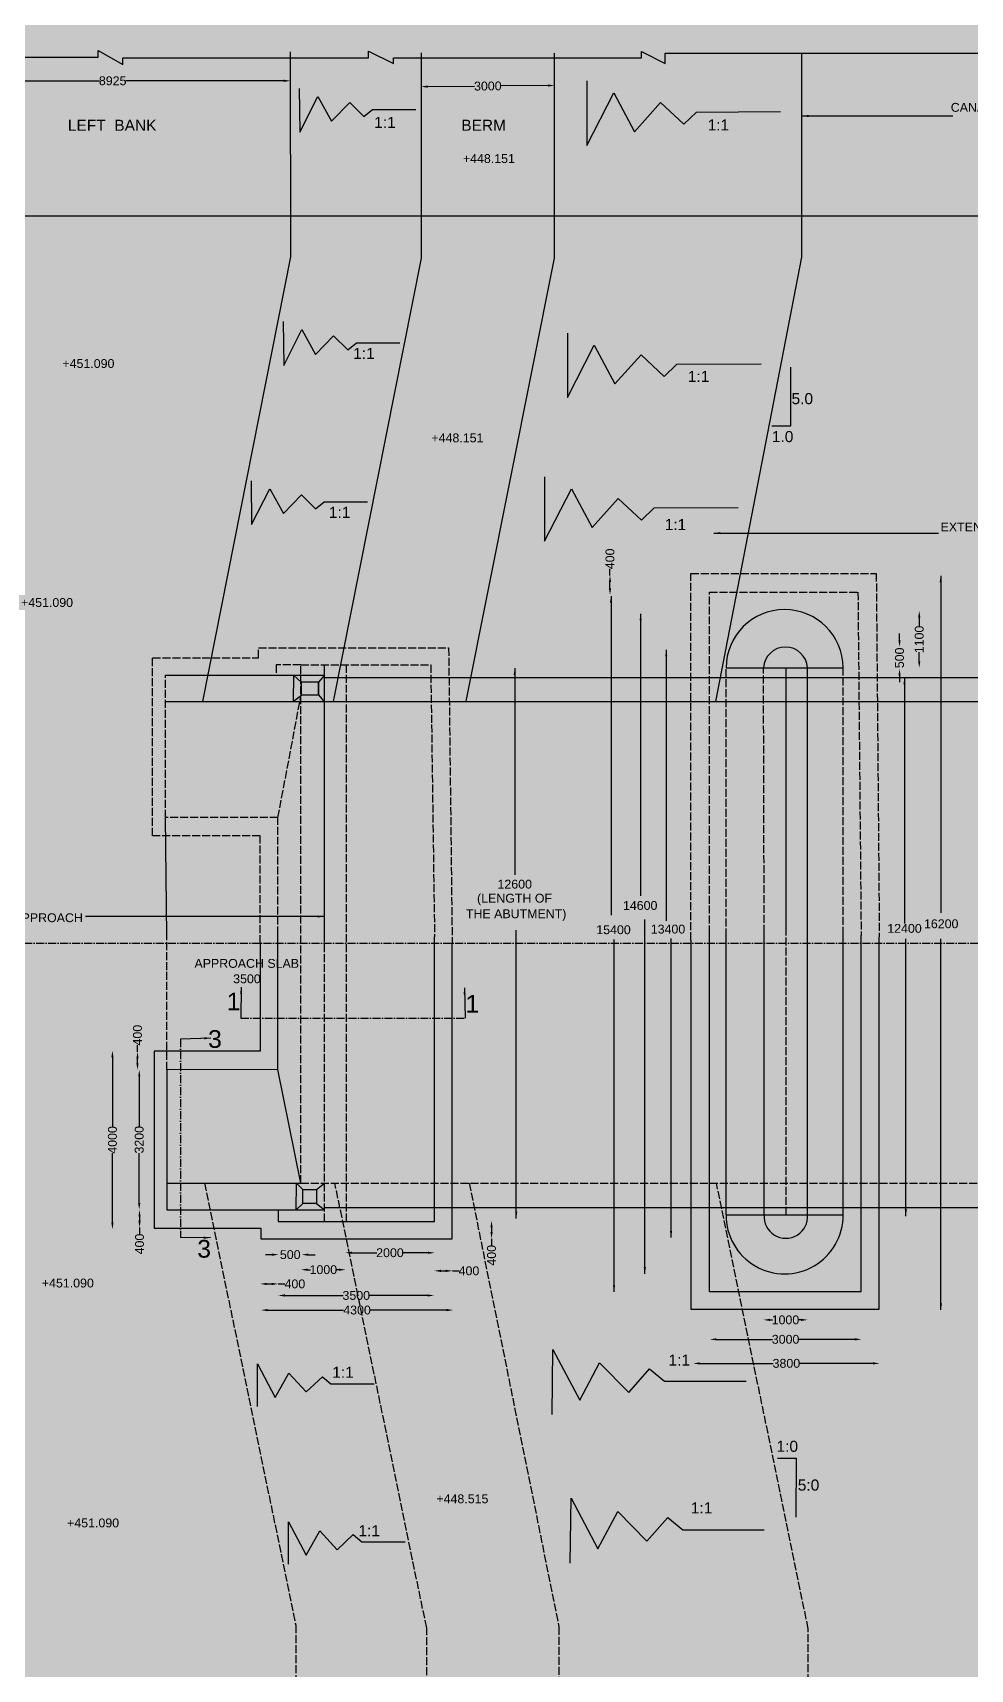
# Model space of a CAD drawing. Header units: millimetres. Extents: x 5124 to 107255, y 2311 to 94108.
# Drawn here: x 27720 to 48868, y 33227 to 70136 of the extents above; entities that cross this region are included whole.
import ezdxf

# ---------------------------------------------------------------- set-up
doc = ezdxf.new("R2010")
doc.units = ezdxf.units.MM
doc.header["$MEASUREMENT"] = 0
doc.linetypes.add('ACAD_ISO02W100', pattern=[15, 12, -3])
doc.linetypes.add('ACAD_ISO10W100', pattern=[18, 12, -3, 0, -3])
for name, color, linetype in [('DIMENSION', 7, 'Continuous'), ('DRAWING', 7, 'Continuous'), ('TEXT', 7, 'Continuous')]:
    doc.layers.add(name, color=color, linetype=linetype)
doc.styles.get("Standard").update_dxf_attribs({"font": 'arial.ttf'})
doc.dimstyles.get("Standard").update_dxf_attribs({"dimtxt": 200, "dimasz": 150, "dimexe": 0.18, "dimexo": 0.0625, "dimgap": 0.09, "dimtad": 0, "dimdec": 0, "dimzin": 0, "dimdsep": 46, "dimtxsty": 'Standard', "dimcen": 0.09, "dimse1": 1, "dimse2": 1, "dimadec": 0, "dimazin": 0, "dimtfac": 1, "dimtdec": 0, "dimtofl": 0, "dimtmove": 0, "dimatfit": 3, "dimfxl": 1, "dimtolj": 1, "dimtzin": 0, "dimarcsym": 0})
pattern_1 = [(50, (0, 0), (179.31505, -15.68803), [18.75, -206.25]), (355, (0, 0), (-34.68783, 188.04803), [15, -165]), (100.4514, (14.94, -1.3), (144.62735, 172.3599), [15.93505, -175.28553]), (46.1842, (0, 50), (266.81026, -41.37975), [28.125, -309.375]), (96.6356, (22.23, 46.55), (233.6657, 243.5295), [23.9026, -262.9282]), (351.1842, (0, 50), (233.6655, 243.5297), [22.5, -247.5]), (21, (25, 37.5), (149.22676, -100.65472), [18.75, -206.25]), (326, (25, 37.5), (60.82883, 181.2875), [15, -165]), (71.4514, (37.44, 29.11), (210.05566, 80.63262), [15.93505, -175.28553]), (37.5, (0, 0), (3.039964, 83.223463), [0, -163, 0, -167.5, 0, -165.625]), (7.5, (0, 0), (65.76738, 98.60293), [0, -95.5, 0, -159.25, 0, -63.125]), (327.5, (-55.75, 0), (133.45561, -5.63872), [0, -62.5, 0, -195, 0, -258.75]), (317.5, (-80.75, 0), (145.79654, 25.02625), [0, -81.25, 0, -129.5, 0, -183.75])]

# ---------------------------------------------------------------- blocks, each defined once
blk = doc.blocks.new('*D38')
at = {"layer": 'Defpoints', "color": 0, "transparency": 16777216}
for p in [(25512, 69143), (33533, 69143), (33533, 69051)]:
    blk.add_point(p, dxfattribs=at)
at = {"layer": 'DIMENSION', "color": 0, "lineweight": -2, "transparency": 16777216}
for p, q in [((25662, 69051), (29223, 69051)), ((33383, 69051), (29822, 69051))]:
    blk.add_line(p, q, dxfattribs=at)
at = {"layer": 'DIMENSION', "color": 0, "transparency": 16777216}
for points in [[(25662, 69076), (25662, 69026), (25512, 69051)], [(33383, 69076), (33383, 69026), (33533, 69051)]]:
    blk.add_solid(points, dxfattribs=at)
at = {"layer": 'DIMENSION', "color": 0, "transparency": 16777216, "insert": (29523, 69051), "char_height": 200, "attachment_point": 5, "rotation": 0.0003}
blk.add_mtext('\\A1;8925', dxfattribs=at)
blk = doc.blocks.new('*D39')
at = {"layer": 'Defpoints', "color": 0, "transparency": 16777216}
for p in [(36481, 68957), (39488, 68983), (39489, 68946)]:
    blk.add_point(p, dxfattribs=at)
at = {"layer": 'DIMENSION', "color": 0, "lineweight": -2, "transparency": 16777216}
for p, q in [((36631, 68921), (37687, 68930)), ((39339, 68945), (38283, 68935))]:
    blk.add_line(p, q, dxfattribs=at)
at = {"layer": 'DIMENSION', "color": 0, "transparency": 16777216}
for points in [[(36631, 68946), (36631, 68896), (36481, 68920)], [(39339, 68970), (39339, 68920), (39489, 68946)]]:
    blk.add_solid(points, dxfattribs=at)
at = {"layer": 'DIMENSION', "color": 0, "transparency": 16777216, "insert": (37985, 68933), "char_height": 200, "attachment_point": 5, "rotation": 0.5014}
blk.add_mtext('\\A1;3000', dxfattribs=at)
blk = doc.blocks.new('*D42')
at = {"layer": 'Defpoints', "color": 0, "transparency": 16777216}
for p in [(33267, 42542), (33788, 42577), (33788, 42542)]:
    blk.add_point(p, dxfattribs=at)
at = {"layer": 'DIMENSION', "color": 0, "lineweight": -2, "transparency": 16777216}
for p, q in [((33117, 42577), (32967, 42577)), ((33938, 42577), (34088, 42577))]:
    blk.add_line(p, q, dxfattribs=at)
at = {"layer": 'DIMENSION', "color": 0, "transparency": 16777216}
for points in [[(33117, 42602), (33117, 42552), (33267, 42577)], [(33938, 42602), (33938, 42552), (33788, 42577)]]:
    blk.add_solid(points, dxfattribs=at)
at = {"layer": 'DIMENSION', "color": 0, "transparency": 16777216, "insert": (33528, 42577), "char_height": 200, "attachment_point": 5}
blk.add_mtext('\\A1;500', dxfattribs=at)
blk = doc.blocks.new('*D43')
at = {"layer": 'Defpoints', "color": 0, "transparency": 16777216}
for p in [(33771, 42178), (34779, 42238), (34779, 42178)]:
    blk.add_point(p, dxfattribs=at)
at = {"layer": 'DIMENSION', "color": 0, "lineweight": -2, "transparency": 16777216}
for p, q in [((33921, 42238), (33986, 42238)), ((34629, 42238), (34564, 42238))]:
    blk.add_line(p, q, dxfattribs=at)
at = {"layer": 'DIMENSION', "color": 0, "transparency": 16777216}
for points in [[(33921, 42263), (33921, 42213), (33771, 42238)], [(34629, 42263), (34629, 42213), (34779, 42238)]]:
    blk.add_solid(points, dxfattribs=at)
at = {"layer": 'DIMENSION', "color": 0, "transparency": 16777216, "insert": (34275, 42238), "char_height": 200, "attachment_point": 5}
blk.add_mtext('\\A1;1000', dxfattribs=at)
blk = doc.blocks.new('*D44')
at = {"layer": 'Defpoints', "color": 0, "transparency": 16777216}
for p in [(32850, 41891), (33258, 41917), (33258, 41891)]:
    blk.add_point(p, dxfattribs=at)
at = {"layer": 'DIMENSION', "color": 0, "lineweight": -2, "transparency": 16777216}
for p, q in [((33000, 41917), (33108, 41917)), ((33258, 41917), (33408, 41917))]:
    blk.add_line(p, q, dxfattribs=at)
at = {"layer": 'DIMENSION', "color": 0, "transparency": 16777216}
for points in [[(33000, 41942), (33000, 41892), (32850, 41917)], [(33108, 41942), (33108, 41892), (33258, 41917)]]:
    blk.add_solid(points, dxfattribs=at)
at = {"layer": 'DIMENSION', "color": 0, "transparency": 16777216, "insert": (33633, 41917), "char_height": 200, "attachment_point": 5}
blk.add_mtext('\\A1;400', dxfattribs=at)
blk = doc.blocks.new('*D45')
at = {"layer": 'Defpoints', "color": 0, "transparency": 16777216}
for p in [(34770, 42542), (36786, 42620), (36786, 42542)]:
    blk.add_point(p, dxfattribs=at)
at = {"layer": 'DIMENSION', "color": 0, "lineweight": -2, "transparency": 16777216}
for p, q in [((34920, 42620), (35478, 42620)), ((36636, 42620), (36078, 42620))]:
    blk.add_line(p, q, dxfattribs=at)
at = {"layer": 'DIMENSION', "color": 0, "transparency": 16777216}
for points in [[(34920, 42645), (34920, 42595), (34770, 42620)], [(36636, 42645), (36636, 42595), (36786, 42620)]]:
    blk.add_solid(points, dxfattribs=at)
at = {"layer": 'DIMENSION', "color": 0, "transparency": 16777216, "insert": (35778, 42620), "char_height": 200, "attachment_point": 5}
blk.add_mtext('\\A1;2000', dxfattribs=at)
blk = doc.blocks.new('*D46')
at = {"layer": 'Defpoints', "color": 0, "transparency": 16777216}
for p in [(33258, 41605), (36777, 41657), (36777, 41605)]:
    blk.add_point(p, dxfattribs=at)
at = {"layer": 'DIMENSION', "color": 0, "lineweight": -2, "transparency": 16777216}
for p, q in [((33408, 41657), (34720, 41657)), ((36627, 41657), (35316, 41657))]:
    blk.add_line(p, q, dxfattribs=at)
at = {"layer": 'DIMENSION', "color": 0, "transparency": 16777216}
for points in [[(33408, 41682), (33408, 41632), (33258, 41657)], [(36627, 41682), (36627, 41632), (36777, 41657)]]:
    blk.add_solid(points, dxfattribs=at)
at = {"layer": 'DIMENSION', "color": 0, "transparency": 16777216, "insert": (35018, 41657), "char_height": 200, "attachment_point": 5}
blk.add_mtext('\\A1;3500', dxfattribs=at)
blk = doc.blocks.new('*D47')
at = {"layer": 'Defpoints', "color": 0, "transparency": 16777216}
for p in [(32867, 41258), (37203, 41327), (37203, 41258)]:
    blk.add_point(p, dxfattribs=at)
at = {"layer": 'DIMENSION', "color": 0, "lineweight": -2, "transparency": 16777216}
for p, q in [((33017, 41327), (34733, 41327)), ((37053, 41327), (35338, 41327))]:
    blk.add_line(p, q, dxfattribs=at)
at = {"layer": 'DIMENSION', "color": 0, "transparency": 16777216}
for points in [[(33017, 41352), (33017, 41302), (32867, 41327)], [(37053, 41352), (37053, 41302), (37203, 41327)]]:
    blk.add_solid(points, dxfattribs=at)
at = {"layer": 'DIMENSION', "color": 0, "transparency": 16777216, "insert": (35035, 41327), "char_height": 200, "attachment_point": 5}
blk.add_mtext('\\A1;4300', dxfattribs=at)
blk = doc.blocks.new('*D48')
at = {"layer": 'Defpoints', "color": 0, "transparency": 16777216}
for p in [(36777, 42160), (37186, 42212), (37186, 42160)]:
    blk.add_point(p, dxfattribs=at)
at = {"layer": 'DIMENSION', "color": 0, "lineweight": -2, "transparency": 16777216}
for p, q in [((36927, 42212), (37036, 42212)), ((37186, 42212), (37336, 42212))]:
    blk.add_line(p, q, dxfattribs=at)
at = {"layer": 'DIMENSION', "color": 0, "transparency": 16777216}
for points in [[(36927, 42237), (36927, 42187), (36777, 42212)], [(37036, 42237), (37036, 42187), (37186, 42212)]]:
    blk.add_solid(points, dxfattribs=at)
at = {"layer": 'DIMENSION', "color": 0, "transparency": 16777216, "insert": (37560, 42212), "char_height": 200, "attachment_point": 5}
blk.add_mtext('\\A1;400', dxfattribs=at)
blk = doc.blocks.new('*D49')
at = {"layer": 'Defpoints', "color": 0, "transparency": 16777216}
for p in [(38017, 43342), (38017, 42938), (38069, 42938)]:
    blk.add_point(p, dxfattribs=at)
at = {"layer": 'DIMENSION', "color": 0, "lineweight": -2, "transparency": 16777216}
for p, q in [((38069, 43192), (38069, 43088)), ((38069, 42938), (38069, 42788))]:
    blk.add_line(p, q, dxfattribs=at)
at = {"layer": 'DIMENSION', "color": 0, "transparency": 16777216}
for points in [[(38044, 43192), (38094, 43192), (38069, 43342)], [(38044, 43088), (38094, 43088), (38069, 42938)]]:
    blk.add_solid(points, dxfattribs=at)
at = {"layer": 'DIMENSION', "color": 0, "transparency": 16777216, "insert": (38069, 42563), "char_height": 200, "attachment_point": 5, "rotation": 90}
blk.add_mtext('\\A1;400', dxfattribs=at)
blk = doc.blocks.new('*D50')
at = {"layer": 'Defpoints', "color": 0, "transparency": 16777216}
for p in [(30169, 43591), (30129, 43192), (30169, 43192)]:
    blk.add_point(p, dxfattribs=at)
at = {"layer": 'DIMENSION', "color": 0, "lineweight": -2, "transparency": 16777216}
for p, q in [((30129, 43441), (30129, 43342)), ((30129, 43192), (30129, 43042))]:
    blk.add_line(p, q, dxfattribs=at)
at = {"layer": 'DIMENSION', "color": 0, "transparency": 16777216}
for points in [[(30104, 43441), (30154, 43441), (30129, 43591)], [(30104, 43342), (30154, 43342), (30129, 43192)]]:
    blk.add_solid(points, dxfattribs=at)
at = {"layer": 'DIMENSION', "color": 0, "transparency": 16777216, "insert": (30129, 42817), "char_height": 200, "attachment_point": 5, "rotation": 90}
blk.add_mtext('\\A1;400', dxfattribs=at)
blk = doc.blocks.new('*D51')
at = {"layer": 'Defpoints', "color": 0, "transparency": 16777216}
for p in [(30122, 46746), (30129, 46746), (30129, 43591)]:
    blk.add_point(p, dxfattribs=at)
at = {"layer": 'DIMENSION', "color": 0, "lineweight": -2, "transparency": 16777216}
for p, q in [((30122, 46596), (30122, 45467)), ((30122, 43741), (30122, 44870))]:
    blk.add_line(p, q, dxfattribs=at)
at = {"layer": 'DIMENSION', "color": 0, "transparency": 16777216}
for points in [[(30097, 46596), (30147, 46596), (30122, 46746)], [(30097, 43741), (30147, 43741), (30122, 43591)]]:
    blk.add_solid(points, dxfattribs=at)
at = {"layer": 'DIMENSION', "color": 0, "transparency": 16777216, "insert": (30122, 45169), "char_height": 200, "attachment_point": 5, "rotation": 90}
blk.add_mtext('\\A1;3200', dxfattribs=at)
blk = doc.blocks.new('*D52')
at = {"layer": 'Defpoints', "color": 0, "transparency": 16777216}
for p in [(30083, 47153), (30122, 47153), (30122, 46746)]:
    blk.add_point(p, dxfattribs=at)
at = {"layer": 'DIMENSION', "color": 0, "lineweight": -2, "transparency": 16777216}
for p, q in [((30083, 47153), (30083, 47303)), ((30083, 46896), (30083, 47003))]:
    blk.add_line(p, q, dxfattribs=at)
at = {"layer": 'DIMENSION', "color": 0, "transparency": 16777216}
for points in [[(30058, 47003), (30108, 47003), (30083, 47153)], [(30058, 46896), (30108, 46896), (30083, 46746)]]:
    blk.add_solid(points, dxfattribs=at)
at = {"layer": 'DIMENSION', "color": 0, "transparency": 16777216, "insert": (30083, 47528), "char_height": 200, "attachment_point": 5, "rotation": 90}
blk.add_mtext('\\A1;400', dxfattribs=at)
blk = doc.blocks.new('*D53')
at = {"layer": 'Defpoints', "color": 0, "transparency": 16777216}
for p in [(29518, 47179), (29636, 47179), (29636, 43151)]:
    blk.add_point(p, dxfattribs=at)
at = {"layer": 'DIMENSION', "color": 0, "lineweight": -2, "transparency": 16777216}
for p, q in [((29518, 47029), (29518, 45468)), ((29518, 43301), (29518, 44863))]:
    blk.add_line(p, q, dxfattribs=at)
at = {"layer": 'DIMENSION', "color": 0, "transparency": 16777216}
for points in [[(29493, 47029), (29543, 47029), (29518, 47179)], [(29493, 43301), (29543, 43301), (29518, 43151)]]:
    blk.add_solid(points, dxfattribs=at)
at = {"layer": 'DIMENSION', "color": 0, "transparency": 16777216, "insert": (29518, 45165), "char_height": 200, "attachment_point": 5, "rotation": 90}
blk.add_mtext('\\A1;4000', dxfattribs=at)
blk = doc.blocks.new('*D54')
at = {"layer": 'Defpoints', "color": 0, "transparency": 16777216}
for p in [(44198, 41092), (45200, 41106), (45200, 41092)]:
    blk.add_point(p, dxfattribs=at)
at = {"layer": 'DIMENSION', "color": 0, "lineweight": -2, "transparency": 16777216}
for p, q in [((44348, 41106), (44410, 41106)), ((45050, 41106), (44988, 41106))]:
    blk.add_line(p, q, dxfattribs=at)
at = {"layer": 'DIMENSION', "color": 0, "transparency": 16777216}
for points in [[(44348, 41131), (44348, 41081), (44198, 41106)], [(45050, 41131), (45050, 41081), (45200, 41106)]]:
    blk.add_solid(points, dxfattribs=at)
at = {"layer": 'DIMENSION', "color": 0, "transparency": 16777216, "insert": (44699, 41106), "char_height": 200, "attachment_point": 5}
blk.add_mtext('\\A1;1000', dxfattribs=at)
blk = doc.blocks.new('*D55')
at = {"layer": 'Defpoints', "color": 0, "transparency": 16777216}
for p in [(42993, 40695), (46412, 40695), (46412, 40667)]:
    blk.add_point(p, dxfattribs=at)
at = {"layer": 'DIMENSION', "color": 0, "lineweight": -2, "transparency": 16777216}
for p, q in [((43143, 40667), (44404, 40667)), ((46262, 40667), (45001, 40667))]:
    blk.add_line(p, q, dxfattribs=at)
at = {"layer": 'DIMENSION', "color": 0, "transparency": 16777216}
for points in [[(43143, 40692), (43143, 40642), (42993, 40667)], [(46262, 40692), (46262, 40642), (46412, 40667)]]:
    blk.add_solid(points, dxfattribs=at)
at = {"layer": 'DIMENSION', "color": 0, "transparency": 16777216, "insert": (44702, 40667), "char_height": 200, "attachment_point": 5}
blk.add_mtext('\\A1;3000', dxfattribs=at)
blk = doc.blocks.new('*D56')
at = {"layer": 'Defpoints', "color": 0, "transparency": 16777216}
for p in [(42617, 40236), (46823, 40236), (46823, 40125)]:
    blk.add_point(p, dxfattribs=at)
at = {"layer": 'DIMENSION', "color": 0, "lineweight": -2, "transparency": 16777216}
for p, q in [((42767, 40125), (44422, 40125)), ((46673, 40125), (45018, 40125))]:
    blk.add_line(p, q, dxfattribs=at)
at = {"layer": 'DIMENSION', "color": 0, "transparency": 16777216}
for points in [[(42767, 40150), (42767, 40100), (42617, 40125)], [(46673, 40150), (46673, 40100), (46823, 40125)]]:
    blk.add_solid(points, dxfattribs=at)
at = {"layer": 'DIMENSION', "color": 0, "transparency": 16777216, "insert": (44720, 40125), "char_height": 200, "attachment_point": 5}
blk.add_mtext('\\A1;3800', dxfattribs=at)
blk = doc.blocks.new('*D57')
at = {"layer": 'Defpoints', "color": 0, "transparency": 16777216}
for p in [(47223, 56283), (47272, 56283), (47223, 55790)]:
    blk.add_point(p, dxfattribs=at)
at = {"layer": 'DIMENSION', "color": 0, "lineweight": -2, "transparency": 16777216}
for p, q in [((47272, 56433), (47272, 56583)), ((47272, 55640), (47272, 55490))]:
    blk.add_line(p, q, dxfattribs=at)
at = {"layer": 'DIMENSION', "color": 0, "transparency": 16777216}
for points in [[(47247, 56433), (47297, 56433), (47272, 56283)], [(47247, 55640), (47297, 55640), (47272, 55790)]]:
    blk.add_solid(points, dxfattribs=at)
at = {"layer": 'DIMENSION', "color": 0, "transparency": 16777216, "insert": (47272, 56037), "char_height": 200, "attachment_point": 5, "rotation": 90}
blk.add_mtext('\\A1;500', dxfattribs=at)
blk = doc.blocks.new('*D58')
at = {"layer": 'Defpoints', "color": 0, "transparency": 16777216}
for p in [(47717, 57096), (47717, 57096), (47717, 55809)]:
    blk.add_point(p, dxfattribs=at)
at = {"layer": 'DIMENSION', "color": 0, "lineweight": -2, "transparency": 16777216}
for p, q in [((47717, 56946), (47717, 56741)), ((47717, 55959), (47717, 56164))]:
    blk.add_line(p, q, dxfattribs=at)
at = {"layer": 'DIMENSION', "color": 0, "transparency": 16777216}
for points in [[(47692, 56946), (47742, 56946), (47717, 57096)], [(47692, 55959), (47742, 55959), (47717, 55809)]]:
    blk.add_solid(points, dxfattribs=at)
at = {"layer": 'DIMENSION', "color": 0, "transparency": 16777216, "insert": (47717, 56452), "char_height": 200, "attachment_point": 5, "rotation": 90}
blk.add_mtext('\\A1;1100', dxfattribs=at)
blk = doc.blocks.new('*D130')
at = {"color": 0, "lineweight": -2, "transparency": 16777216}
for p, q in [((40741, 57896), (40741, 58046)), ((40741, 57604), (40741, 57746))]:
    blk.add_line(p, q, dxfattribs=at)
at = {"color": 0, "transparency": 16777216}
for points in [[(40716, 57746), (40766, 57746), (40741, 57896)], [(40716, 57604), (40766, 57604), (40741, 57454)]]:
    blk.add_solid(points, dxfattribs=at)
at = {"layer": 'Defpoints', "color": 0, "transparency": 16777216}
for p in [(40741, 57896), (40785, 57896), (40770, 57454)]:
    blk.add_point(p, dxfattribs=at)
at = {"color": 0, "transparency": 16777216, "insert": (40741, 58270), "char_height": 200, "attachment_point": 5, "rotation": 90}
blk.add_mtext('\\A1;400', dxfattribs=at)

msp = doc.modelspace()

# ---------------------------------------------------------------- hatches: boundary and pattern name
at = {"layer": 'DRAWING'}
h = msp.add_hatch(dxfattribs=at)
h.set_pattern_fill('AR-CONC', color=256, scale=25)
h.set_pattern_definition([(50, (0, 0), (179.31505, -15.68803), [18.75, -206.25]), (355, (0, 0), (-34.68783, 188.04803), [15, -165]), (100.45144, (14.94, -1.3), (144.62721, 172.36), [15.93505, -175.28553]), (46.1842, (0, 50), (266.81033, -41.37982), [28.125, -309.375]), (96.63564, (22.23, 46.55), (233.6655, 243.52965), [23.9026, -262.92844]), (351.18416, (0, 50), (233.6655, 243.52965), [22.5, -247.5]), (21, (25, 37.5), (149.22676, -100.65472), [18.75, -206.25]), (326, (25, 37.5), (60.82883, 181.2875), [15, -165]), (71.45144, (37.44, 29.11), (210.0556, 80.63279), [15.93505, -175.28553]), (37.5, (0, 0), (3.039964, 83.223463), [0, -163, 0, -167.5, 0, -165.625]), (7.5, (0, 0), (65.767384, 98.60293), [0, -95.5, 0, -159.25, 0, -63.125]), (327.5, (-55.75, 0), (133.45561, -5.638718), [0, -62.5, 0, -195, 0, -258.75]), (317.5, (-80.75, 0), (145.79654, 25.02625), [0, -81.25, 0, -129.5, 0, -183.75])])
h.paths.add_polyline_path([(107011.7, 94107.7), (5124.3, 93837.3), (5367.1, 2311.4), (107254.5, 2581.7)])
h.paths.add_polyline_path([(21019.7, 22610), (21019.7, 20785.6), (21759, 20785.6), (21754.4, 20385.8), (22844.3, 17308.5), (21218.5, 17308.5), (21150.4, 17475.9), (21045.7, 17188.3), (20982.9, 17334.7), (19394.6, 17334.7), (20192.7, 20385.8), (20192.7, 21541.3), (14148.7, 21541.3), (14148.7, 21735.7), (14148.7, 22876.4), (19701.7, 22876.4), (19701.7, 24439.3), (20009.6, 24648), (20603.6, 24648), (20906, 24450.3), (20894.6, 22876.4), (20916.1, 21735.7), (20916.1, 20785.6), (21019.7, 20785.6), (21019.7, 24380.7), (21605.5, 24380.7), (21605.5, 24303.4), (26837.7, 24303.4), (26837.7, 22610)], flags=16)
h.paths.add_polyline_path([(21150.4, 17339.9), (21218.5, 17172.6), (22892.5, 17172.6), (23870.9, 14409.9), (24480.7, 14409.9), (24480.7, 13462), (18091.7, 13462), (18091.7, 14409.9), (18629.7, 14409.9), (19359.1, 17198.7), (20982.9, 17198.7), (21045.7, 17052.3)], flags=16)
h.paths.add_polyline_path([(75557.4, 27218.3), (75557.4, 35101.3), (86582.6, 35101.3), (86582.6, 27218.3)], flags=16)
h.paths.add_polyline_path([(42496.5, 74827.2), (42496.5, 75414.7), (42899.6, 75414.7), (42899.6, 76021.1), (43288.5, 76021.1), (43304.2, 76172.2), (43063.8, 76136), (37404.1, 81735.8), (35466.9, 81732.8), (36670.5, 79205.6), (37067.4, 79205.6), (37067.4, 78578.9), (32761.7, 78578.9), (30377.2, 78586.1), (30377.2, 79205.6), (30647.4, 79205.6), (30647.4, 84591.2), (24549.7, 84591.2), (24505.5, 84513.4), (24442.1, 84591.2), (23327.3, 84591.2), (23283.1, 84513.4), (23219.7, 84591.2), (30647.4, 84591.2), (30647.4, 84675.1), (30647.4, 85571.6), (33531.9, 85571.6), (33531.9, 85774.9), (33701.5, 85876.6), (34000, 85869.8), (34149.2, 85774.9), (34150.6, 85660.3), (34468.3, 85660.3), (34468.3, 85609.8), (36237.7, 85609.8), (36237.7, 85650.1), (36422.7, 85650.1), (36422.7, 85609.8), (38240.7, 85609.8), (38240.7, 85650.1), (38425.7, 85650.1), (38425.7, 85609.8), (40211.1, 85609.8), (40211.1, 85650.1), (40396.1, 85650.1), (40396.1, 85609.8), (42214.8, 85609.8), (42214.8, 85650.1), (42399.8, 85650.1), (42399.8, 85609.8), (44242.9, 85609.8), (44242.9, 85636.7), (44852.9, 85636.7), (44852.9, 85609.8), (46606.5, 85609.8), (46606.5, 85650.1), (46791.5, 85650.1), (46791.5, 85609.8), (48612.2, 85609.8), (48612.2, 85650.1), (48797.2, 85650.1), (48797.2, 85609.8), (50612.5, 85609.8), (50612.5, 85650.1), (50797.5, 85650.1), (50797.5, 85609.8), (52623.1, 85609.8), (52623.1, 85650.1), (52808.1, 85650.1), (52808.1, 85609.8), (54668, 85609.8), (54668, 85636.7), (55278, 85636.7), (55278, 85609.8), (57059.2, 85609.8), (57059.2, 85650.1), (57244.2, 85650.1), (57244.2, 85609.8), (59064.4, 85609.8), (59064.4, 85650.1), (59249.4, 85650.1), (59249.4, 85609.8), (61066.1, 85609.8), (61066.1, 85650.1), (61251.1, 85650.1), (61251.1, 85609.8), (63074.8, 85609.8), (63074.8, 85650.1), (63259.8, 85650.1), (63259.8, 85609.8), (65106.9, 85609.8), (65106.9, 85636.7), (65434.4, 85636.7), (65434.4, 85678.8), (65598.7, 85840.4), (65872.9, 85840.4), (66045.2, 85735), (66045.2, 85597.8), (68949.3, 85597.8), (68949.3, 84675.1), (68949.3, 79205.6), (69219.5, 79205.6), (69219.5, 78586.1), (66834.9, 78586.1), (66834.9, 78578.9), (62529.2, 78578.9), (62529.2, 79205.6), (62926.2, 79205.6), (64153.3, 81782.2), (62122.6, 81782.2), (56545, 76172.2), (56280.2, 76172.2), (56297.1, 76021.1), (56704, 76021.1), (56704, 75414.7), (57102.4, 75414.7), (57102.4, 74827.2), (52923.6, 74827.2), (52923.6, 75414.7), (53326.8, 75414.7), (53326.8, 76021.1), (53715.6, 76021.1), (53731.4, 76172.2), (45853.1, 76172.2), (45869.9, 76021.1), (46276.8, 76021.1), (46276.8, 75414.7), (46675.3, 75414.7), (46675.3, 74827.2)], flags=16)
h.paths.add_polyline_path([(44058.8, 76172.2), (44058.8, 77140.8), (40318.6, 80857.7), (44058.8, 80857.7), (44058.8, 83423.8), (44058.8, 83695.6), (34665, 83695.6), (34665, 83532.2), (34505, 83695.6), (33656.8, 83695.6), (33663.4, 83416.7), (33663.4, 82517.9), (31506, 84675.1), (34162.2, 84675.1), (44531.9, 84675.1), (44531.9, 84894), (54961.8, 84894), (54961.8, 84675.1), (65434.4, 84675.1), (68039.4, 84675.1), (65933.3, 82562.7), (65933.3, 83416.7), (65939.9, 83695.6), (65066.6, 83695.6), (64931.6, 83560.5), (64931.6, 83695.6), (57003.7, 83695.6), (55472.8, 83695.6), (55472.8, 83423.8), (55472.8, 80857.7), (59222.6, 80857.7), (56436.1, 78042.2), (55472.8, 77105.7), (55472.8, 76172.2), (54486, 76172.2), (54486, 80857.7), (45045.6, 80857.7), (45045.6, 76160.2), (45033.5, 76172.2)], flags=0)
h.paths.add_polyline_path([(93301.3, 19083.7), (105211.6, 19083.7), (105211.6, 14774.7), (93301.3, 14774.7)], flags=16)
h.paths.add_polyline_path([(97522.9, 17093.5), (97522.9, 17936.2), (103814.9, 17945.8), (103818, 17099.1)], flags=0)
h.paths.add_polyline_path([(94970.6, 34879.1), (104993.1, 34879.1), (104993.1, 20544.9), (94970.6, 20544.9)], flags=16)
h.paths.add_polyline_path([(96480.2, 33227.4), (101795.3, 33232.7), (101818.2, 21277.4), (96514.4, 21270.8)], flags=0)
h.paths.add_polyline_path([(95100.1, 13606.6), (105980.9, 13606.6), (105980.9, 6723.5), (95100.1, 6723.5)], flags=16)
h.paths.add_polyline_path([(103876.6, 8707.7), (103877.3, 8307.4), (97633.3, 8295.6), (97633.3, 8695.6)], flags=0)
h.paths.add_polyline_path([(77347.7, 71608.9), (77347.7, 79604.4), (87808.8, 79604.4), (87808.8, 71608.9)], flags=16)
h.paths.add_polyline_path([(77790.4, 76359.8), (80914.6, 77018.3), (80922.1, 77098.2), (77807.6, 76648.2), (80940.4, 77293.8), (82136.6, 77273.7), (86414.8, 77891.8), (83814.6, 77245.4), (86375.3, 77621.8), (83816.2, 77008.8), (82240.8, 77014)], flags=0)
h.paths.add_polyline_path([(85267, 83446.9), (85267, 87345), (84711.8, 87345), (84647.3, 87223.7), (84570.4, 87345), (85267, 87345), (85267, 83446.9), (86156.7, 83446.9), (86247.7, 83174.2), (86369, 83608.4), (86500.4, 83386.3), (87319.3, 83386.3), (87319.3, 87365.2), (88296.7, 87365.2), (88232.2, 87243.9), (88155.3, 87365.2), (87319.3, 87365.2), (87319.3, 83386.3), (86500.4, 83386.3), (86369, 83608.4), (86247.7, 83174.2), (86156.7, 83446.9)], flags=16)
h.paths.add_polyline_path([(20899.3, 22625.6), (14148.7, 22625.6), (14148.7, 21735.7), (20192.7, 21735.7), (20916.1, 21735.7)], flags=0)
h = msp.add_hatch(dxfattribs=at)
h.set_pattern_fill('AR-CONC', color=256, scale=25, style=0)
h.set_pattern_definition(pattern_1)
h.paths.add_polyline_path([(36783.6, 49601.5), (34799.3, 49601.5), (34799.3, 47914.1), (36783.6, 47914.1)])
h.paths.add_polyline_path([(34799.3, 49601.5), (34298.5, 49601.5), (34298.5, 47914.1), (34799.3, 47914.1)])
h.paths.add_polyline_path([(34298.5, 49601.5), (33769.1, 49601.5), (33769.1, 47914.1), (34298.5, 47914.1)])
h.paths.add_polyline_path([(33769.1, 49601.5), (33250.9, 49601.5), (33250.9, 47914.1), (33769.1, 47914.1)])
h.paths.add_polyline_path([(33769.1, 47914.1), (33250.9, 47914.1), (33250.9, 46755.8), (33769.1, 44193.3)])
h.paths.add_polyline_path([(34298.5, 47914.1), (33769.1, 47914.1), (33769.1, 44193.3), (34298.5, 44193.3)])
h.paths.add_polyline_path([(34799.3, 47914.1), (34298.5, 47914.1), (34298.5, 44193.3), (34799.3, 44193.3)])
h.paths.add_polyline_path([(36783.6, 47914.1), (34799.3, 47914.1), (34799.3, 44193.3), (36783.6, 44193.3)])
h.paths.add_polyline_path([(36783.6, 44193.3), (34799.3, 44193.3), (34799.3, 43638.7), (36783.6, 43638.7)])
h.paths.add_polyline_path([(34799.3, 44193.3), (34303.4, 44193.3), (34298.5, 44189.6), (34298.5, 43638.7), (34799.3, 43638.7)])
h.paths.add_polyline_path([(34118.8, 43729), (33815.1, 43729), (33662.2, 43588.9), (33254.9, 43588.9), (33254.9, 43327.3), (34298.5, 43327.3), (34298.5, 43591.7)])
h.paths.add_polyline_path([(33666.6, 44193.3), (31055.6, 44193.3), (31055.6, 43588.9), (33662.2, 43588.9)])
h.paths.add_polyline_path([(33250.9, 46755.8), (31055.6, 46748.3), (31055.6, 44193.3), (33769.1, 44193.3)])
h.paths.add_polyline_path([(31055.6, 46748.3), (30745.1, 46747.3), (30745.1, 44193.3), (31055.6, 44193.3)])
h.paths.add_polyline_path([(31315.5, 48991.1), (33779.5, 48991.1), (33779.5, 49301.6), (31315.5, 49301.6)], flags=9)
h = msp.add_hatch(dxfattribs=at)
h.set_pattern_fill('AR-CONC', color=256, scale=25, style=0)
h.set_pattern_definition(pattern_1)
h.paths.add_polyline_path([(46001.2, 49601.5), (45195.9, 49601.5), (45195.9, 44193.3), (46001.2, 44193.3)])
h.paths.add_polyline_path([(45195.9, 49601.5), (44715.8, 49601.5), (44715.8, 44193.3), (45195.9, 44193.3)])
h.paths.add_polyline_path([(44715.8, 49601.5), (44219, 49601.5), (44219, 44193.3), (44715.8, 44193.3)])
h.paths.add_polyline_path([(44219, 49601.5), (43358.5, 49601.5), (43358.5, 44193.3), (44219, 44193.3)])
h.paths.add_polyline_path([(44219, 44193.3), (43358.5, 44193.3), (43358.5, 43638.7), (44219, 43638.7)])
h.paths.add_polyline_path([(44219, 43476.3), (43358.5, 43476.3, 1.0089978), (46001.2, 43476.3), (45195.9, 43476.3, -1.0859172)])
h.paths.add_polyline_path([(44715.8, 44193.3), (44219, 44193.3), (44219, 43638.7), (44715.8, 43638.7)])
h.paths.add_polyline_path([(45195.9, 44193.3), (44715.8, 44193.3), (44715.8, 43638.7), (45195.9, 43638.7)])
h.paths.add_polyline_path([(45195.9, 43476.3), (44219, 43476.3, 1.0859172)], flags=17)
h.paths.add_polyline_path([(46001.2, 44193.3), (45195.9, 44193.3), (45195.9, 43638.7), (46001.2, 43638.7)])

# ---------------------------------------------------------------- linework, layer by layer
for points in [[(25037.7, 69586.8), (29193.2, 69586.8), (29193.2, 69737.6), (29754, 69421.6), (29754, 69572.4), (35294.3, 69572.4), (35294.3, 69723.3), (35858.5, 69443.2), (35858.5, 69572.4), (41450.1, 69572.4), (41450.1, 69715), (41989.3, 69442.1), (41989.3, 69671.9), (47688, 69671.9), (52800.5, 69671.9)], [(31560.2, 55049.9), (33542.3, 65078.4), (33531.6, 69702.2)], [(36481, 69680.5), (36481, 65051.1), (34493.9, 55049.9)], [(37498, 55059.9), (39488.4, 65054.8), (39488.4, 69674.5)], [(43129.4, 55049.9), (45069.2, 65071.4), (45069.2, 69671.9)], [(40221.3, 69049.5), (40221.3, 67595.3), (40824.1, 68776.8), (41290.5, 67902), (41881.9, 68561), (42405.1, 68072.4), (42689.4, 68345.1), (44588.8, 68356.5)], [(33731.3, 68880.2), (33742.6, 67891.2), (34152.3, 68698.3), (34459.6, 68141.3), (34869.3, 68561.9), (35188, 68243.6), (35381.5, 68402.7), (36360.2, 68402.7)], [(24831.8, 66009), (73041.7, 66009)], [(33369.1, 63621.2), (33380.5, 62632.2), (33790.2, 63439.3), (34097.5, 62882.3), (34507.2, 63302.9), (34825.9, 62984.6), (35019.3, 63143.8), (35998.1, 63143.8)], [(39780.7, 63361.7), (39780.7, 61907.5), (40383.5, 63089.1), (40849.8, 62214.3), (41441.3, 62873.2), (41964.5, 62384.7), (42248.8, 62657.4), (44148.2, 62668.7)], [(32644.9, 60031.8), (32656.2, 59042.8), (33065.9, 59849.9), (33373.2, 59292.9), (33782.9, 59713.5), (34101.6, 59395.2), (34295.1, 59554.3), (35273.8, 59554.3)], [(39267.4, 60121.6), (39267.4, 58667.4), (39870.2, 59849), (40336.5, 58974.2), (40927.9, 59633.1), (41451.1, 59144.6), (41735.4, 59417.3), (43634.9, 59428.6)], [(34298.5, 49726.9), (34298.5, 55880.2)], [(43358.5, 55810.2), (46002.1, 55815.1)], [(45195.9, 49849.5), (45195.9, 55813.6)], [(30717.1, 55643.3), (34298.5, 55643.3)], [(33776.4, 55488.7), (33598.7, 55643.3), (33592.2, 55049.9), (33789.5, 55205.7)], [(34298.5, 55643.3), (34163, 55488.7), (34163, 55201.7), (34298.5, 55040.7)], [(34298.5, 55592.2), (65521.5, 55592.2)], [(30720.1, 55049.9), (69226.7, 55049.9)], [(30745.1, 49770.5), (30717.1, 52433)], [(44219, 43476.3), (44219, 49832.9)], [(45195.9, 43476.3), (45195.9, 49849.5)], [(32847.4, 49601.5), (32847.4, 47165.5), (30456.8, 47165.5), (30456.8, 43172.3), (32868.6, 43172.3), (32868.6, 42930.9), (37181.7, 42930.9), (37181.7, 49599.3)], [(33250.9, 46755.8), (33250.9, 49799.1)], [(33254.9, 43588.9), (33254.9, 43327.3), (36783.6, 43327.3), (36783.6, 49742.7)], [(42565.1, 49670.8), (42565.1, 41345.8), (46816.1, 41345.8), (46816.1, 49744.1)], [(42986.9, 41745.3), (42986.9, 49818.3)], [(42986.9, 41745.3), (46406.2, 41745.3), (46406.2, 49778.3)], [(43358.5, 43476.3), (46001.2, 43476.3), (46001.2, 49791.6)], [(43358.5, 43476.3), (43358.5, 49750.2)], [(30745.1, 46747.3), (30745.1, 44193.3), (33769.1, 44193.3), (33250.9, 46755.8), (30745.1, 46747.3)], [(30745.1, 44193.3), (30745.1, 43588.9), (34271.9, 43588.9)], [(33815.1, 43729), (33662.2, 43588.9), (33666.6, 44193.3), (33815.1, 44050.1)], [(34118.8, 44050.1), (34298.5, 44189.6)], [(34118.8, 43729), (34298.5, 43591.7)], [(34298.5, 43638.7), (69089.2, 43638.7)], [(39433.5, 38974.2), (39453, 40437.8), (40058.6, 39296.2), (40508, 40135.3), (41162.4, 39471.8), (41631.3, 39998.7), (41973.1, 39725.5), (43809.5, 39725.5)], [(32789.4, 39156.4), (32789.4, 40114.3), (33187.8, 39358.7), (33498.5, 39905.2), (33890.2, 39480.2), (34254.9, 39824.2), (34444, 39662.3), (35423.3, 39662.3)], [(39844.5, 35621.3), (39864.1, 37084.8), (40469.7, 35943.3), (40919, 36782.4), (41573.4, 36118.9), (42042.3, 36645.8), (42384.2, 36372.6), (44220.5, 36372.6)], [(33485.9, 35597.5), (33485.9, 36555.4), (33884.3, 35799.9), (34195, 36346.3), (34586.7, 35921.3), (34951.4, 36265.3), (35140.5, 36103.4), (36119.8, 36103.4)]]:
    msp.add_lwpolyline(points, dxfattribs=at)
at = {"layer": 'DRAWING', "linetype": 'ACAD_ISO02W100', "ltscale": 15}
for points in [[(42565.1, 49670.8), (42565.1, 57936.5), (46747.3, 57936.5), (46816.1, 49744.1)], [(42986.9, 49818.3), (42986.9, 57518.8), (46334.2, 57518.8), (46406.2, 49778.3)], [(32847.4, 49601.5), (32847.4, 52024), (30420.5, 52024), (30420.5, 56035), (32810.6, 56035), (32810.6, 56265.8), (37102, 56265.8), (37181.7, 49599.3)], [(33769.1, 44193.3), (33769.1, 55880.2), (33211.7, 55880.2), (33211.7, 55640.6)], [(33769.1, 55880.2), (36697, 55880.2), (36783.6, 49742.7)], [(34799.3, 43327.3), (34799.3, 55880.2)], [(43358.5, 49750.2), (43358.5, 55810.2)], [(44219, 49832.9), (44204.1, 55811.8)], [(46001.2, 49791.6), (46002.1, 55815.1)], [(33250.9, 49799.1), (33250.9, 52433), (30717.1, 52433), (30717.1, 55643.3)], [(33250.9, 52433), (33769.1, 55172.9)], [(30745.1, 46747.3), (30745.1, 49770.5)], [(31593.9, 44193.3), (33652.2, 34222), (33677.4, 29495.6)], [(33769.1, 44193.3), (69075.3, 44193.3)], [(36606.2, 29495.6), (36606.2, 34155.6), (34534.7, 44193.3)], [(37564.6, 44193.3), (39589.7, 34182.5), (39589.7, 29546.9)], [(45214.3, 29561.1), (45214.3, 34138.6), (43141.1, 44193.3)]]:
    msp.add_lwpolyline(points, dxfattribs=at)
at = {"layer": 'DRAWING', "lineweight": 30}
msp.add_lwpolyline([(44715.8, 49915.6), (44715.8, 55812.7)], dxfattribs=at)
at = {"layer": 'DRAWING'}
for points in [[(34163, 55488.7), (33776.4, 55488.7), (33776.4, 55205.7), (34163, 55205.7)], [(33815.1, 44050.1), (34118.8, 44050.1), (34118.8, 43729), (33815.1, 43729)]]:
    msp.add_lwpolyline(points, close=True, dxfattribs=at)
at = {"layer": 'DRAWING', "linetype": 'ACAD_ISO02W100', "lineweight": 30, "ltscale": 15}
for points in [[(44715.8, 43476.3), (44715.8, 49915.6)], [(34298.5, 43327.3), (34298.5, 49726.9)]]:
    msp.add_lwpolyline(points, dxfattribs=at)
at = {"layer": 'DRAWING', "linetype": 'ACAD_ISO10W100', "ltscale": 15}
for points in [[(11591, 49601.5), (87827.4, 49601.5)], [(32411.8, 47914.1), (37474.2, 47914.1)], [(31055.6, 47435.9), (31055.6, 42961.5)]]:
    msp.add_lwpolyline(points, dxfattribs=at)
at = {"layer": 'DRAWING'}
for centre, radius, start, end in [((44680.3, 55805), 1321.8, 0.43752, 179.77213), ((44700.1, 55784.5), 496.7, 3.35358, 176.85607), ((44679.9, 43464.5), 1321.4, 179.48678, 0.51322), ((44707.5, 43436), 490.1, 175.28274, 4.71726)]:
    msp.add_arc(centre, radius, start, end, dxfattribs=at)
at = {"layer": 'TEXT'}
for points in [[(44394.7, 61266.6), (44819.6, 61266.6), (44819.6, 62594.7)], [(44518.1, 37988.1), (44939.2, 37988.1), (44932.7, 36660.4)]]:
    msp.add_lwpolyline(points, dxfattribs=at)

# ---------------------------------------------------------------- texts
for s, height, p in [('CANAL BED WIDTH', 200, (48428.3, 68352.6)), ('LEFT  BANK', 250, (28512.5, 67923.3)), ('1:1', 250, (35422.4, 67987.9)), ('BERM', 250, (37386.4, 67923.7)), ('1:1', 250, (42944.1, 67931.1)), ('+448.151', 200, (37423.2, 67197.9)), ('+451.090', 200, (28389.7, 62575)), ('1:1', 250, (34947.3, 62777.3)), ('1:1', 250, (42495.6, 62258)), ('5.0', 250, (44836.3, 61758.2)), ('+448.151', 200, (36713.5, 60898.2)), ('1.0', 250, (44392.6, 60903.1)), ('1:1', 250, (34398.9, 59194.2)), ('1:1', 250, (41974.7, 58918.9)), ('EXTENDED BED WIDTH', 200, (48198.2, 58888.6)), ('+451.090', 200, (27456.2, 57185.1)), ('12600', 200, (38203.9, 50833.6)), ('(LENGTH OF', 200, (37741.9, 50516.5)), ('15OOO STRAIGHT APPROACH', 200, (24752.1, 50076.4)), ('THE ABUTMENT)', 200, (37491.4, 50166.1)), ('14600', 200, (41033.9, 50353)), ('15400', 200, (40432.4, 49805.5)), ('13400', 200, (41661.2, 49819.9)), ('12400', 200, (46996.2, 49836)), ('16200', 200, (47824, 49940)), ('APPROACH SLAB', 200, (31367.6, 49046.3)), ('3500', 200, (32241.1, 48698.8)), ('1', 400, (32095.7, 48087.1)), ('1', 400, (37480.4, 48035.3)), ('3', 400, (31675.1, 47241)), ('3', 400, (31430.5, 42510.1)), ('+451.090', 200, (27925.3, 41837.4)), ('1:1', 250, (42060.5, 40074.9)), ('1:1', 250, (34475.9, 39800.2)), ('1:0', 250, (44497.8, 38130.5)), ('5:0', 250, (44976.9, 37256.6)), ('+448.515', 200, (36825.2, 36971)), ('1:1', 250, (42563.2, 36741.8)), ('+451.090', 200, (28495.2, 36427.2)), ('1:1', 250, (35066, 36226.3))]:
    msp.add_text(s, height=height, dxfattribs=at).set_placement(p)

# ---------------------------------------------------------------- dimensions: what is measured, and where the dimension line sits
dim = msp.add_linear_dim(base=(40740.9, 57895.7), p1=(40770.3, 57454.3), p2=(40785.1, 57895.7), angle=90, text='400', dimstyle='Standard')
dim.commit()
dim.dimension.update_dxf_attribs({"geometry": '*D130', "text_midpoint": (40740.9, 58270.4)})
at = {"layer": 'DIMENSION'}
for p1, p2, distance, text, picture, middle in [((25512.1, 69143.3), (33532.9, 69143.3), -92.1, '8925', '*D38', (29522.5, 69051.1)), ((36481, 68957), (39488.4, 68983.3), -37.4, '3000', '*D39', (37985, 68932.7)), ((47716.9, 55809.4), (47716.9, 57095.6), 0, '1100', '*D58', (47716.9, 56452.5)), ((47223.2, 55790), (47223.2, 56283.2), -48.4, '500', '*D57', (47271.6, 56036.6)), ((30122.4, 46746.2), (30122.4, 47152.9), 39.4, '400', '*D52', (30083, 47527.6)), ((29636.5, 43151.5), (29636.5, 47179.2), 118.2, '4000', '*D53', (29518.3, 45165.3)), ((30129.2, 43590.8), (30129.2, 46746.2), 6.8, '3200', '*D51', (30122.4, 45168.5)), ((30168.6, 43590.8), (30168.6, 43192.1), -39.4, '400', '*D50', (30129.2, 42817.4)), ((38017.2, 43341.5), (38017.2, 42938.2), 51.6, '400', '*D49', (38068.8, 42563.5)), ((33267.1, 42542.2), (33788.4, 42542.2), 34.7, '500', '*D42', (33527.8, 42576.9)), ((34770.3, 42542.2), (36786.1, 42542.2), 78.1, '2000', '*D45', (35778.2, 42620.3)), ((33771, 42177.7), (34778.9, 42177.7), 60.8, '1000', '*D43', (34275, 42238.4)), ((36777.4, 42160.3), (37185.7, 42160.3), 52.1, '400', '*D48', (37560.5, 42212.4)), ((32850, 41891.3), (33258.4, 41891.3), 26, '400', '*D44', (33633.1, 41917.3)), ((33258.4, 41604.8), (36777.4, 41604.8), 52.1, '3500', '*D46', (35017.9, 41656.9)), ((32867.4, 41257.7), (37203.1, 41257.7), 69.4, '4300', '*D47', (35035.3, 41327.1)), ((44197.6, 41091.7), (45200.5, 41091.7), 13.9, '1000', '*D54', (44699, 41105.6)), ((42992.7, 40695.2), (46412.3, 40695.2), -27.8, '3000', '*D55', (44702.5, 40667.3)), ((42616.6, 40236), (46823.2, 40236), -111.3, '3800', '*D56', (44719.9, 40124.7))]:
    dim = msp.add_aligned_dim(p1=p1, p2=p2, distance=distance, text=text, dimstyle='Standard', dxfattribs=at)
    dim.commit()
    dim.dimension.update_dxf_attribs({"geometry": picture, "text_midpoint": middle})

# ---------------------------------------------------------------- leaders
for points in [[(45069.2, 68258), (48477.7, 68258)], [(43082.1, 58850), (48150.9, 58850)], [(48200.5, 57890.5), (48200.5, 50289.9)], [(47384.5, 55592.2), (47384.5, 50047.6)], [(47414.1, 43446.4), (47414.1, 49701.7)], [(48205.9, 41329.4), (48205.9, 49701.1)]]:
    msp.add_leader(points, dimstyle='Standard', override={"dimgap": 0.09, "dimtad": 0}, dxfattribs=at)
at = {"layer": 'DRAWING'}
for points in [[(40764.3, 57428.7), (40764.3, 50235)], [(41432.2, 57032.1), (41432.2, 50667.7)], [(42009.7, 56220.8), (42009.7, 50108.8)], [(38591.8, 55802.6), (38591.8, 51144.3)], [(34298.5, 50203.5), (28909.7, 50203.5)], [(38626.1, 43396), (38626.1, 49896.8)], [(41527, 42146.3), (41527, 50132.6)], [(40833.5, 41738.9), (40833.5, 49684.4)], [(42118.5, 42961.3), (42118.5, 49704.8)], [(32422, 48609.8), (32411.8, 47914.1)], [(37457.7, 48597.5), (37474.2, 47914.1)], [(31737.7, 47463.3), (31055.6, 47435.9)], [(31729.2, 42958.8), (31055.6, 42961.5)]]:
    msp.add_leader(points, dimstyle='Standard', override={"dimgap": 0.09, "dimtad": 0}, dxfattribs=at)

doc.saveas('drawing.dxf')
